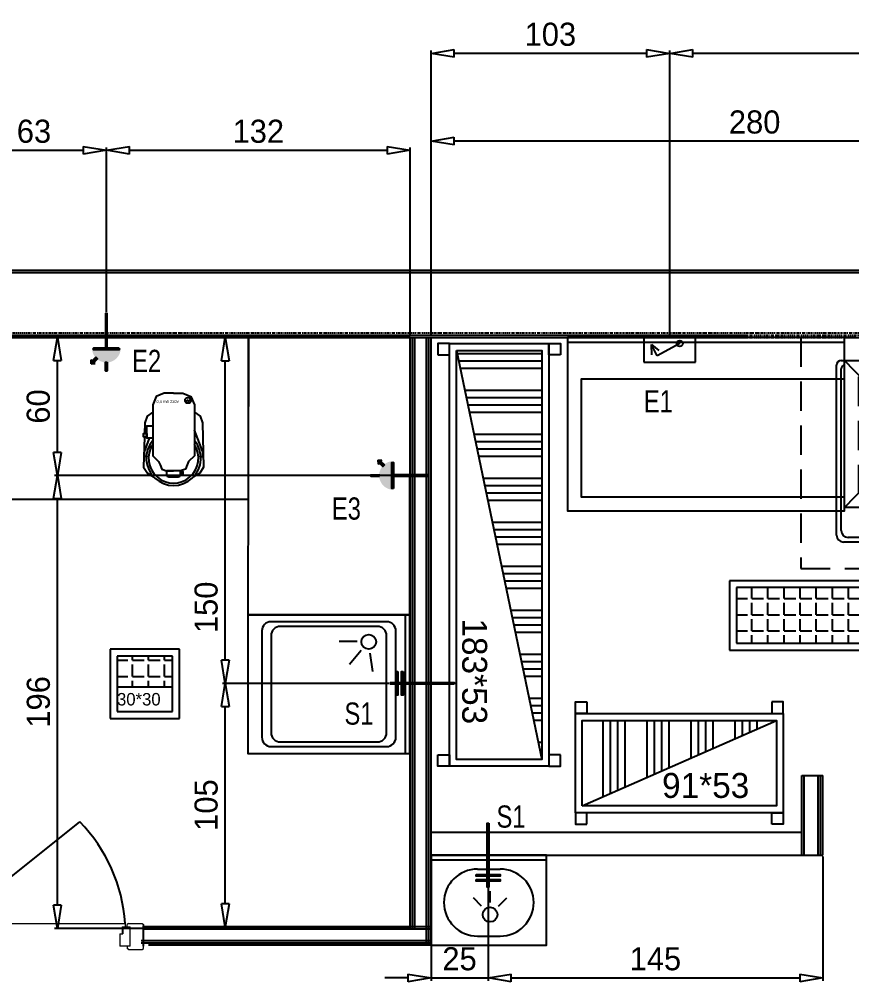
# Model space of a CAD drawing. Header units: millimetres. Extents: x 7703 to 16070, y -6855 to 95.
# Drawn here: x 13766.3 to 14126.7, y -6312.1 to -5895.6 of the extents above; entities that cross this region are included whole.
import ezdxf

# ---------------------------------------------------------------- set-up
doc = ezdxf.new("R2010")
doc.units = ezdxf.units.MM
for name, pattern in [('BORDER', [1.75, 0.5, -0.25, 0.5, -0.25, 0, -0.25]), ('CABLE CONTAIN', [0]), ('CABLE GROUND', [0]), ('DASHED', [19.05, 12.7, -6.35])]:
    doc.linetypes.add(name, pattern=pattern)
doc.layers.add('gmg-dograma', color=35, linetype='Continuous', lineweight=15)
doc.layers.add('TES_SU', color=150, linetype='Continuous', lineweight=25)
for name, color, linetype in [('iNCE', 8, 'Continuous'), ('Kıtc-002 Çizgi', 7, 'Continuous'), ('Kıtc-010 Elk Tes Yazı', 7, 'Continuous'), ('Kıtc-011 Elk Tes Yazı 001', 1, 'Continuous'), ('Kıtc-012 Elk Tes Ölçü', 1, 'Continuous'), ('Kıtc-014 Elk Tes İşaretler', 1, 'Continuous'), ('Kıtc-015 Su Tes Yazı', 7, 'Continuous'), ('Kıtc-016 Su Tes Yazı 001', 5, 'Continuous'), ('Kıtc-017 Su Tes Ölçü', 5, 'Continuous'), ('Kıtc-019 Su Tes İşaretler', 5, 'Continuous'), ('Kıtc-028 Yer Izgarası', 252, 'Continuous'), ('Kıtc-040 Davlumbaz', 4, 'Continuous'), ('Kıtc-041 İstif Rafı', 7, 'Continuous')]:
    doc.layers.add(name, color=color, linetype=linetype)
doc.styles.get("Standard").update_dxf_attribs({"font": 'stylu.ttf', "height": 10})
doc.dimstyles.new('ISO-25', dxfattribs={"dimtxt": 2.5, "dimasz": 5, "dimexe": 1.25, "dimexo": 0.625, "dimtad": 1, "dimdec": 0, "dimtxsty": 'Standard', "dimblk": 'ARCHTICK', "dimcen": 2.5, "dimclrd": 256, "dimclre": 256, "dimclrt": 256, "dimadec": 0, "dimazin": 0, "dimtfac": 1, "dimtdec": 0, "dimtmove": 0, "dimatfit": 3, "dimldrblk": 'ARCHTICK', "dimfxl": 1, "dimlwd": -1, "dimlwe": -1, "dimarcsym": 0})

# ---------------------------------------------------------------- blocks, each defined once
blk = doc.blocks.new('A$C7ED97EAE')
at = {"layer": 'Kıtc-002 Çizgi'}
for p, q in [((3.5, 88.5), (65.5, 88.5)), ((3.5, 15), (3.5, 88.5)), ((65.5, 88.5), (65.5, 15)), ((0, 3), (0, 76.5)), ((2, 78.5), (3.5, 78.5)), ((2, 5), (2, 75)), ((3.5, 78.5), (65.5, 78.5)), ((3.5, 76.5), (3.5, 76.5)), ((65.5, 78.5), (67, 78.5)), ((65.5, 76.5), (65.5, 76.5)), ((67, 75), (67, 5)), ((69, 76.5), (69, 3)), ((65.5, 15), (3.5, 15)), ((67, 15), (65.5, 15)), ((66, 0), (3, 0)), ((64, 2), (5, 2))]:
    blk.add_line(p, q, dxfattribs=at)
at = {"layer": 'Kıtc-002 Çizgi', "linetype": 'DASHED'}
for p, q in [((65.5, 78.5), (3.5, 15)), ((65.5, 15), (3.5, 78.5))]:
    blk.add_line(p, q, dxfattribs=at)
for points in [[(9.5, 21.5), (59.5, 21.5), (59.5, 71.5), (9.5, 71.5)], [(11.5, 23.5), (57.5, 23.5), (57.5, 69.5), (11.5, 69.5)]]:
    blk.add_lwpolyline(points, close=True, dxfattribs=at)
at = {"layer": 'Kıtc-002 Çizgi'}
for centre, radius, start, end in [((2, 76.5), 2, 90, 180), ((3.5, 75), 1.5, 90, 180), ((65.5, 75), 1.5, 0, 90), ((67, 76.5), 2, 0, 90), ((5, 5), 3, 180, 270), ((64, 5), 3, 270, 0), ((3, 3), 3, 180, 270), ((66, 3), 3, 270, 0)]:
    blk.add_arc(centre, radius, start, end, dxfattribs=at)
blk = doc.blocks.new('A$C4E3860C5')
at = {"layer": 'Kıtc-014 Elk Tes İşaretler', "linetype": 'Continuous', "lineweight": 0}
for p, q in [((2.9, 3.66), (0.96, 2.3)), ((0.96, 2.3), (1, 2.21)), ((1, 2.21), (2.81, 3.48)), ((2.81, 3.48), (2.9, 2.31)), ((3, 2.49), (2.9, 3.66)), ((2.9, 2.31), (5.24, 3.52)), ((5.18, 3.62), (3, 2.49)), ((5.66, 3.81), (5.09, 3.77)), ((5.09, 3.77), (5.17, 3.64)), ((5.17, 3.64), (5.34, 3.36)), ((5.24, 3.52), (5.19, 3.62)), ((5.34, 3.36), (5.66, 3.81))]:
    blk.add_line(p, q, dxfattribs=at)
blk.add_circle((3.16, 3.16), 3.16, dxfattribs=at)
blk = doc.blocks.new('v-sg')
at = {"layer": 'TES_SU', "linetype": 'Continuous', "const_width": 1.2}
blk.add_lwpolyline([(-5, 0, 1), (5, 0, 1)], format="xyb", close=True, dxfattribs=at)
blk = doc.blocks.new('A$C0D033E62')
at = {"layer": 'Kıtc-040 Davlumbaz', "linetype": 'DASHED'}
blk.add_lwpolyline([(0, 0), (100, 0), (100, 100), (0, 100)], close=True, dxfattribs=at)
at = {"layer": 'Kıtc-002 Çizgi'}
for name, p in [('A$C7ED97EAE', (15.5, 11.5)), ('A$C4E3860C5', (68.71, 93.15))]:
    blk.add_blockref(name, p, dxfattribs=at)
at = {"layer": 'Kıtc-019 Su Tes İşaretler', "linetype": 'Continuous', "xscale": 0.5098698804018752, "yscale": 0.5098698804018752, "zscale": 0.5098698804018752}
blk.add_blockref('v-sg', (78.89, 38.45), dxfattribs=at)
at = {"layer": 'Kıtc-011 Elk Tes Yazı 001', "lineweight": 15, "insert": (60.9, 92.04), "char_height": 2, "attachment_point": 1}
blk.add_mtext_dynamic_manual_height_columns('{\\f@Arial Unicode MS|b0|i0|c162|p34;10 KW 380V }', width=27.5245, gutter_width=50, heights=[0], dxfattribs=at)
at = {"layer": 'Kıtc-016 Su Tes Yazı 001', "lineweight": 5, "insert": (61.92, 31.81), "char_height": 2, "attachment_point": 1}
blk.add_mtext_dynamic_manual_height_columns('{\\L\\C5;SOĞUK SU}', width=14.9424, gutter_width=50, heights=[0], dxfattribs=at)
blk = doc.blocks.new('A$C648B1C88')
at = {"layer": 'Kıtc-002 Çizgi'}
for points in [[(0, 75), (120, 75), (120, 73), (0, 73)], [(0, 75), (120, 75), (120, 0), (0, 0)], [(0, 57), (114, 57), (114, 6), (0, 6)]]:
    blk.add_lwpolyline(points, close=True, dxfattribs=at)
blk = doc.blocks.new('A$C2BEB2EE3')
at = {"layer": 'Kıtc-041 İstif Rafı'}
h = blk.add_hatch(dxfattribs=at)
h.set_pattern_fill('ANSI34', color=254, angle=45)
h.set_pattern_definition([(90, (8380.205, 6035.05), (-19.05, 4e-15), []), (90, (8383.38, 6038.225), (-19.05, 4e-15), []), (90, (8386.555, 6041.4), (-19.05, 4e-15), []), (90, (8389.73, 6044.575), (-19.05, 4e-15), [])])
h.paths.add_polyline_path([(3, 45), (3, 8), (180, 45)])
blk.add_line((3, 8), (180, 45), dxfattribs=at)
for points in [[(5, 53), (5, 48), (0, 48), (0, 53)], [(178, 53), (178, 48), (183, 48), (183, 53)], [(0, 5), (0, 48), (183, 48), (183, 5)], [(3, 8), (3, 45), (180, 45), (180, 8)], [(5, 0), (5, 5), (0, 5), (0, 0)], [(178, 0), (178, 5), (183, 5), (183, 0)]]:
    blk.add_lwpolyline(points, close=True, dxfattribs=at)
blk.add_text('183*53', height=10.8, dxfattribs=at).set_placement((118.98, 10.52))
blk = doc.blocks.new('A$C09E06200')
at = {"layer": 'Kıtc-028 Yer Izgarası'}
for p, q in [((118.4, 30), (0, 30)), ((0, 30), (0, 0)), ((118.4, 0), (118.4, 30)), ((115.4, 27), (3, 27)), ((3, 27), (3, 3)), ((9.65, 22.26), (9.65, 27)), ((16.63, 22.26), (16.63, 27)), ((23.62, 22.26), (23.62, 27)), ((30.6, 22.26), (30.6, 27)), ((37.59, 22.26), (37.59, 27)), ((44.57, 22.26), (44.57, 27)), ((51.56, 22.26), (51.56, 27)), ((58.54, 22.26), (58.54, 27)), ((65.53, 22.26), (65.53, 27)), ((72.51, 22.26), (72.51, 27)), ((79.5, 22.26), (79.5, 27)), ((86.48, 22.26), (86.48, 27)), ((93.47, 22.26), (93.47, 27)), ((100.45, 22.26), (100.45, 27)), ((107.44, 22.26), (107.44, 27)), ((114.42, 22.26), (114.42, 27)), ((115.4, 3), (115.4, 27)), ((3, 22.26), (7.74, 22.26)), ((9.65, 22.26), (14.73, 22.26)), ((16.63, 22.26), (21.71, 22.26)), ((23.62, 22.26), (28.7, 22.26)), ((30.6, 22.26), (35.68, 22.26)), ((37.59, 22.26), (42.67, 22.26)), ((44.57, 22.26), (49.65, 22.26)), ((51.56, 22.26), (56.64, 22.26)), ((58.54, 22.26), (63.62, 22.26)), ((65.53, 22.26), (70.61, 22.26)), ((72.51, 22.26), (77.59, 22.26)), ((79.5, 22.26), (84.58, 22.26)), ((86.48, 22.26), (91.56, 22.26)), ((93.47, 22.26), (98.55, 22.26)), ((100.45, 22.26), (105.53, 22.26)), ((107.44, 22.26), (112.52, 22.26)), ((114.42, 22.26), (115.4, 22.26)), ((9.65, 15.27), (9.65, 20.35)), ((16.63, 15.27), (16.63, 20.35)), ((23.62, 15.27), (23.62, 20.35)), ((30.6, 15.27), (30.6, 20.35)), ((37.59, 15.27), (37.59, 20.35)), ((44.57, 15.27), (44.57, 20.35)), ((51.56, 15.27), (51.56, 20.35)), ((58.54, 15.27), (58.54, 20.35)), ((65.53, 15.27), (65.53, 20.35)), ((72.51, 15.27), (72.51, 20.35)), ((79.5, 15.27), (79.5, 20.35)), ((86.48, 15.27), (86.48, 20.35)), ((93.47, 15.27), (93.47, 20.35)), ((100.45, 15.27), (100.45, 20.35)), ((107.44, 15.27), (107.44, 20.35)), ((114.42, 15.27), (114.42, 20.35)), ((3, 15.27), (7.74, 15.27)), ((9.65, 15.27), (14.73, 15.27)), ((9.65, 8.29), (9.65, 13.37)), ((16.63, 15.27), (21.71, 15.27)), ((16.63, 8.29), (16.63, 13.37)), ((23.62, 15.27), (28.7, 15.27)), ((23.62, 8.29), (23.62, 13.37)), ((30.6, 15.27), (35.68, 15.27)), ((30.6, 8.29), (30.6, 13.37)), ((37.59, 15.27), (42.67, 15.27)), ((37.59, 8.29), (37.59, 13.37)), ((44.57, 15.27), (49.65, 15.27)), ((44.57, 8.29), (44.57, 13.37)), ((51.56, 15.27), (56.64, 15.27)), ((51.56, 8.29), (51.56, 13.37)), ((58.54, 15.27), (63.62, 15.27)), ((58.54, 8.29), (58.54, 13.37)), ((65.53, 15.27), (70.61, 15.27)), ((65.53, 8.29), (65.53, 13.37)), ((72.51, 15.27), (77.59, 15.27)), ((72.51, 8.29), (72.51, 13.37)), ((115.4, 13.5), (74.67, 13.5)), ((74.67, 13.5), (74.67, 3)), ((79.5, 15.27), (84.58, 15.27)), ((86.48, 15.27), (91.56, 15.27)), ((93.47, 15.27), (98.55, 15.27)), ((100.45, 15.27), (105.53, 15.27)), ((107.44, 15.27), (112.52, 15.27)), ((114.42, 15.27), (115.4, 15.27)), ((115.4, 3), (115.4, 13.5)), ((3, 8.29), (7.74, 8.29)), ((9.65, 8.29), (14.73, 8.29)), ((9.65, 3), (9.65, 6.38)), ((16.63, 8.29), (21.71, 8.29)), ((16.63, 3), (16.63, 6.38)), ((23.62, 8.29), (28.7, 8.29)), ((23.62, 3), (23.62, 6.38)), ((30.6, 8.29), (35.68, 8.29)), ((30.6, 3), (30.6, 6.38)), ((37.59, 8.29), (42.67, 8.29)), ((37.59, 3), (37.59, 6.38)), ((44.57, 8.29), (49.65, 8.29)), ((44.57, 3), (44.57, 6.38)), ((51.56, 8.29), (56.64, 8.29)), ((51.56, 3), (51.56, 6.38)), ((58.54, 8.29), (63.62, 8.29)), ((58.54, 3), (58.54, 6.38)), ((65.53, 8.29), (70.61, 8.29)), ((65.53, 3), (65.53, 6.38)), ((72.51, 3), (72.51, 6.38)), ((0, 0), (118.4, 0)), ((3, 3), (115.4, 3)), ((74.67, 3), (115.4, 3))]:
    blk.add_line(p, q, dxfattribs=at)
blk.add_text('118*30', height=7.2, dxfattribs=at).set_placement((74.5, 4.43))
blk = doc.blocks.new('A$C1BC263C1')
at = {"layer": 'Kıtc-002 Çizgi', "ltscale": 0.6}
for points in [[(13.02, 39.91), (9.02, 39.91), (5.48, 38.45), (4.02, 34.91), (4.02, 31.71), (1.56, 29.98), (0.53, 27.16), (0.42, 22.51)], [(13.02, 39.91), (17.02, 39.91), (20.55, 38.45), (22.02, 34.91), (22.02, 31.71), (24.47, 29.98), (25.5, 27.16), (25.96, 7.98), (24.36, 5.3), (21.7, 3.81)], [(4.02, 31.71), (4.02, 12.83), (6.52, 10.33), (7.17, 8.88), (7.9, 7.12), (10.02, 6.38), (13.02, 6.38)], [(22.02, 31.71), (22.02, 12.83), (19.52, 10.33), (18.86, 8.88), (18.13, 7.12), (16.01, 6.38), (13.02, 6.38)], [(0.38, 21), (0.07, 7.98), (1.68, 5.3), (4.33, 3.81)], [(24.79, 12.58), (25.64, 12.58), (25.64, 14.61), (22.02, 23.93)], [(1.24, 12.58), (0.39, 12.58), (0.39, 14.61), (2.66, 20.43)]]:
    blk.add_lwpolyline(points, dxfattribs=at)
for points in [[(4.02, 20.43), (1.42, 20.43), (1.42, 25.78), (4.02, 25.78)], [(1.42, 21), (0, 21), (0, 22.51), (1.42, 22.51)], [(16.82, 5.37), (16.01, 5.37), (16.01, 5.58), (16.82, 5.58)], [(17.04, 4.74), (16.82, 4.74), (16.82, 6), (17.04, 6)]]:
    blk.add_lwpolyline(points, close=True, dxfattribs=at)
blk.add_lwpolyline([(16.01, 6.38), (10.02, 6.38), (10.02, 4.78, 0.414214), (11.02, 3.78), (15.01, 3.78, 0.414214), (16.01, 4.78)], format="xyb", close=True, dxfattribs=at)
for radius, start, end in [(11.8, 139.7039, 40.2961), (10.8, 146.4427, 33.5573)]:
    blk.add_arc((13.02, 11.8), radius, start, end, dxfattribs=at)
blk = doc.blocks.new('A$C17ED13C4')
at = {"layer": 'Kıtc-002 Çizgi', "color": 1}
for p, q in [((19.17, 37.02, -2.06), (18.39, 36.47, -2.06)), ((18.41, 36.44, -2.06), (19.13, 36.94, -2.06)), ((19.13, 36.94, -2.06), (19.17, 36.48, -2.06)), ((19.21, 36.55, -2.06), (19.17, 37.02, -2.06)), ((19.17, 36.48, -2.06), (20.1, 36.96, -2.06)), ((20.08, 37, -2.06), (19.21, 36.55, -2.06)), ((20.27, 37.08, -2.06), (20.04, 37.06, -2.06)), ((20.04, 37.06, -2.06), (20.07, 37.01, -2.06)), ((20.07, 37.01, -2.06), (20.14, 36.9, -2.06)), ((20.1, 36.96, -2.06), (20.08, 37, -2.06))]:
    blk.add_line(p, q, dxfattribs=at)
blk.add_circle((19.27, 36.82, -2.06), 1.26, dxfattribs=at)
at = {"layer": 'Kıtc-002 Çizgi'}
blk.add_blockref('A$C1BC263C1', (0, 0), dxfattribs=at)
at = {"layer": 'Kıtc-002 Çizgi', "color": 1}
blk.add_text('0,4 KW 230V', height=1.2, dxfattribs=at).set_placement((5.64, 35.71, -10.3))
blk = doc.blocks.new('A$C7E877AE3')
at = {"layer": 'Kıtc-002 Çizgi'}
for p, q in [((16.66, 52.76), (24.47, 53.87)), ((11.52, 47.29), (11.52, 39.4)), ((15.43, 48.95), (21.53, 43.94))]:
    blk.add_line(p, q, dxfattribs=at)
for points in [[(0, 68), (60, 68), (60, 70), (0, 70)], [(0, 0), (60, 0), (60, 70), (0, 70)]]:
    blk.add_lwpolyline(points, close=True, dxfattribs=at)
for points in [[(7, 6), (53, 6, 0.414214), (57, 10), (57, 60, 0.414214), (53, 64), (7, 64, 0.414214), (3, 60), (3, 10, 0.414214)], [(9, 10), (51, 10, 0.414214), (55, 14), (55, 56, 0.414214), (51, 60), (9, 60, 0.414214), (5, 56), (5, 14, 0.414214)]]:
    blk.add_lwpolyline(points, format="xyb", close=True, dxfattribs=at)
blk.add_circle((11.71, 52.26), 3.19, dxfattribs=at)
blk = doc.blocks.new('A$C1AAB3821')
at = {"layer": 'Kıtc-028 Yer Izgarası'}
for p, q in [((30, 30), (0, 30)), ((0, 30), (0, 0)), ((30, 0), (30, 30)), ((27, 27), (3, 27)), ((3, 27), (3, 3)), ((3, 25.24), (7.74, 25.24)), ((9.65, 25.24), (9.65, 27)), ((9.65, 25.24), (14.73, 25.24)), ((16.63, 25.24), (16.63, 27)), ((16.63, 25.24), (21.71, 25.24)), ((23.62, 25.24), (23.62, 27)), ((23.62, 25.24), (27, 25.24)), ((27, 3), (27, 27)), ((9.65, 18.25), (9.65, 23.33)), ((16.63, 18.25), (16.63, 23.33)), ((23.62, 18.25), (23.62, 23.33)), ((3, 18.25), (7.74, 18.25)), ((9.65, 18.25), (14.73, 18.25)), ((16.63, 18.25), (21.71, 18.25)), ((23.62, 18.25), (27, 18.25)), ((27, 13.5), (3, 13.5)), ((3, 13.5), (3, 3)), ((9.65, 13.5), (9.65, 16.35)), ((16.63, 13.5), (16.63, 16.35)), ((23.62, 13.5), (23.62, 16.35)), ((27, 3), (27, 13.5)), ((0, 0), (30, 0)), ((3, 3), (27, 3)), ((3, 3), (27, 3))]:
    blk.add_line(p, q, dxfattribs=at)
blk.add_text('30*30', height=5.4, dxfattribs=at).set_placement((3, 5.64))
blk = doc.blocks.new('A$C3FA31110')
at = {"layer": 'Kıtc-041 İstif Rafı'}
h = blk.add_hatch(dxfattribs=at)
h.set_pattern_fill('ANSI34', color=254, angle=45)
h.set_pattern_definition([(90, (8380.205, 5448.05), (-19.05, 4e-15), []), (90, (8383.38, 5451.225), (-19.05, 4e-15), []), (90, (8386.555, 5454.4), (-19.05, 4e-15), []), (90, (8389.73, 5457.575), (-19.05, 4e-15), [])])
h.paths.add_polyline_path([(3, 45), (3, 8), (87, 45)])
blk.add_line((3, 8), (87, 45), dxfattribs=at)
for points in [[(5, 53), (5, 48), (0, 48), (0, 53)], [(85, 53), (85, 48), (90, 48), (90, 53)], [(0, 5), (0, 48), (90, 48), (90, 5)], [(3, 8), (3, 45), (87, 45), (87, 8)], [(5, 0), (5, 5), (0, 5), (0, 0)], [(85, 0), (85, 5), (90, 5), (90, 0)]]:
    blk.add_lwpolyline(points, close=True, dxfattribs=at)
blk.add_text('91*53', height=10.8, dxfattribs=at).set_placement((37.52, 11.43))
blk = doc.blocks.new('A$C23AD12AD')
at = {"layer": 'Kıtc-002 Çizgi'}
for p, q in [((0, 39), (50, 39)), ((0, 37), (50, 37)), ((20.08, 33), (29.92, 33)), ((25.53, 18.48), (25.53, 23.48)), ((21.86, 16.96), (18.33, 20.5)), ((29.2, 16.96), (32.74, 20.5)), ((0, 0), (50, 0)), ((20.08, 4), (29.92, 4))]:
    blk.add_line(p, q, dxfattribs=at)
blk.add_lwpolyline([(0, 0), (50, 0), (50, 39), (0, 39)], close=True, dxfattribs=at)
blk.add_circle((25.53, 13.29), 3.19, dxfattribs=at)
for centre, start, end in [((20.08, 18.5), 90, 270), ((29.92, 18.5), 270, 90)]:
    blk.add_arc(centre, 14.5, start, end, dxfattribs=at)
blk = doc.blocks.new('A$C284D0239')
at = {"layer": 'Kıtc-014 Elk Tes İşaretler'}
for p, q in [((13.95, 29.14), (0, 29.14)), ((0, 29.14), (0, 0)), ((13.95, 0), (13.95, 29.14)), ((3.37, 20.25), (10.35, 7.54)), ((3.94, 4.28), (7.31, 8.55)), ((10.35, 7.54), (3.94, 4.28)), ((0, 0), (13.95, 0)), ((9.67, 4.61), (3.94, 4.28))]:
    blk.add_line(p, q, dxfattribs=at)
blk.add_circle((3.37, 20.25), 1.69, dxfattribs=at)
blk = doc.blocks.new('_ClosedBlank')
at = {"color": 0, "linetype": 'ByBlock', "lineweight": -2}
for p, q in [((-1, 0.167), (0, 0)), ((-1, 0.167), (-1, -0.167)), ((0, 0), (-1, -0.167))]:
    blk.add_line(p, q, dxfattribs=at)
blk = doc.blocks.new('*D121')
at = {"layer": 'Defpoints', "color": 0, "transparency": 16777216}
for p in [(13944.57, -5948.34), (14224.69, -6020.71), (13944.57, -6033.33)]:
    blk.add_point(p, dxfattribs=at)
at = {"layer": 'Kıtc-017 Su Tes Ölçü', "transparency": 16777216}
for p, q in [((13944.57, -6032.7), (13944.57, -5947.09)), ((14224.69, -6020.08), (14224.69, -5947.09)), ((14214.69, -5948.34), (13954.57, -5948.34))]:
    blk.add_line(p, q, dxfattribs=at)
at = {"layer": 'Kıtc-017 Su Tes Ölçü', "transparency": 16777216, "xscale": 10, "yscale": 10, "zscale": 10, "rotation": 180}
blk.add_blockref('_ClosedBlank', (13944.57, -5948.34), dxfattribs=at)
at = {"layer": 'Kıtc-017 Su Tes Ölçü', "transparency": 16777216, "xscale": 10, "yscale": 10, "zscale": 10}
blk.add_blockref('_ClosedBlank', (14224.69, -5948.34), dxfattribs=at)
at = {"layer": 'Kıtc-017 Su Tes Ölçü', "transparency": 16777216, "insert": (14084.63, -5940.13), "char_height": 10, "attachment_point": 5}
blk.add_mtext('280', dxfattribs=at)
blk = doc.blocks.new('*D122')
at = {"layer": 'Defpoints', "color": 0, "transparency": 16777216}
for p in [(14047.85, -5910.38), (14047.85, -6033.33), (14306.57, -6032.33)]:
    blk.add_point(p, dxfattribs=at)
at = {"layer": 'Kıtc-012 Elk Tes Ölçü', "transparency": 16777216}
for p, q in [((14047.85, -6032.71), (14047.85, -5909.13)), ((14306.57, -6031.7), (14306.57, -5909.13)), ((14296.57, -5910.38), (14057.85, -5910.38))]:
    blk.add_line(p, q, dxfattribs=at)
at = {"layer": 'Kıtc-012 Elk Tes Ölçü', "transparency": 16777216, "xscale": 10, "yscale": 10, "zscale": 10, "rotation": 180}
blk.add_blockref('_ClosedBlank', (14047.85, -5910.38), dxfattribs=at)
at = {"layer": 'Kıtc-012 Elk Tes Ölçü', "transparency": 16777216, "xscale": 10, "yscale": 10, "zscale": 10}
blk.add_blockref('_ClosedBlank', (14306.57, -5910.38), dxfattribs=at)
at = {"layer": 'Kıtc-012 Elk Tes Ölçü', "transparency": 16777216, "insert": (14177.21, -5902.16), "char_height": 10, "attachment_point": 5}
blk.add_mtext('259', dxfattribs=at)
blk = doc.blocks.new('*D123')
at = {"layer": 'Defpoints', "color": 0, "transparency": 16777216}
for p in [(13944.57, -5910.38), (13944.57, -6032.33), (14047.85, -6033.33)]:
    blk.add_point(p, dxfattribs=at)
at = {"layer": 'Kıtc-012 Elk Tes Ölçü', "transparency": 16777216}
for p, q in [((13944.57, -6031.7), (13944.57, -5909.13)), ((14047.85, -6032.71), (14047.85, -5909.13)), ((14037.85, -5910.38), (13954.57, -5910.38))]:
    blk.add_line(p, q, dxfattribs=at)
at = {"layer": 'Kıtc-012 Elk Tes Ölçü', "transparency": 16777216, "xscale": 10, "yscale": 10, "zscale": 10, "rotation": 180}
blk.add_blockref('_ClosedBlank', (13944.57, -5910.38), dxfattribs=at)
at = {"layer": 'Kıtc-012 Elk Tes Ölçü', "transparency": 16777216, "xscale": 10, "yscale": 10, "zscale": 10}
blk.add_blockref('_ClosedBlank', (14047.85, -5910.38), dxfattribs=at)
at = {"layer": 'Kıtc-012 Elk Tes Ölçü', "transparency": 16777216, "insert": (13996.21, -5902.16), "char_height": 10, "attachment_point": 5}
blk.add_mtext('103', dxfattribs=at)
blk = doc.blocks.new('A$C35C71BB5')
at = {"layer": 'Kıtc-019 Su Tes İşaretler'}
for points in [[(0, 25.42), (0, 26.14), (10.8, 26.14), (10.8, 25.42)], [(5.76, 0), (5.04, 0), (5.04, 28.8), (5.76, 28.8)], [(0, 23.07), (0, 23.79), (10.8, 23.79), (10.8, 23.07)]]:
    blk.add_hatch(color=256, dxfattribs=at).paths.add_polyline_path(points)
for points in [[(10.8, 25.42), (0, 25.42), (0, 26.14), (10.8, 26.14)], [(5.04, 0), (5.04, 28.8), (5.76, 28.8), (5.76, 0)], [(10.8, 23.07), (0, 23.07), (0, 23.79), (10.8, 23.79)]]:
    blk.add_lwpolyline(points, close=True, dxfattribs=at)
blk = doc.blocks.new('*D124')
at = {"layer": 'Defpoints', "color": 0, "transparency": 16777216}
for p in [(13855.5, -6182.98), (13926.95, -6182.98), (13935.57, -6288.35)]:
    blk.add_point(p, dxfattribs=at)
at = {"layer": 'Kıtc-017 Su Tes Ölçü', "transparency": 16777216}
for p, q in [((13926.33, -6182.98), (13854.25, -6182.98)), ((13855.5, -6278.35), (13855.5, -6192.98)), ((13934.94, -6288.35), (13854.25, -6288.35))]:
    blk.add_line(p, q, dxfattribs=at)
at = {"layer": 'Kıtc-017 Su Tes Ölçü', "transparency": 16777216, "xscale": 10, "yscale": 10, "zscale": 10}
for p, rotation in [((13855.5, -6182.98), 90), ((13855.5, -6288.35), 270)]:
    blk.add_blockref('_ClosedBlank', p, dxfattribs=dict(at, rotation=rotation))
at = {"layer": 'Kıtc-017 Su Tes Ölçü', "transparency": 16777216, "insert": (13847.25, -6235.66), "char_height": 10, "attachment_point": 5, "rotation": 90}
blk.add_mtext('105', dxfattribs=at)
blk = doc.blocks.new('*D125')
at = {"layer": 'Defpoints', "color": 0, "transparency": 16777216}
for p in [(13851.2, -6033.35), (13855.5, -6033.35), (13926.95, -6182.98)]:
    blk.add_point(p, dxfattribs=at)
at = {"layer": 'Kıtc-017 Su Tes Ölçü', "transparency": 16777216}
for p, q in [((13851.82, -6033.35), (13856.75, -6033.35)), ((13855.5, -6172.98), (13855.5, -6043.35)), ((13926.33, -6182.98), (13854.25, -6182.98))]:
    blk.add_line(p, q, dxfattribs=at)
at = {"layer": 'Kıtc-017 Su Tes Ölçü', "transparency": 16777216, "xscale": 10, "yscale": 10, "zscale": 10}
for p, rotation in [((13855.5, -6033.35), 90), ((13855.5, -6182.98), 270)]:
    blk.add_blockref('_ClosedBlank', p, dxfattribs=dict(at, rotation=rotation))
at = {"layer": 'Kıtc-017 Su Tes Ölçü', "transparency": 16777216, "insert": (13847.25, -6150.1), "char_height": 10, "attachment_point": 5, "rotation": 90}
blk.add_mtext('150', dxfattribs=at)
blk = doc.blocks.new('*D126')
at = {"layer": 'Defpoints', "color": 0, "transparency": 16777216}
for p in [(13969.22, -6243.53), (13944.57, -6257.35), (13969.22, -6310.45)]:
    blk.add_point(p, dxfattribs=at)
at = {"layer": 'Kıtc-017 Su Tes Ölçü', "transparency": 16777216}
for p, q in [((13969.22, -6244.15), (13969.22, -6311.7)), ((13944.57, -6257.98), (13944.57, -6311.7)), ((13934.57, -6310.45), (13924.57, -6310.45)), ((13944.57, -6310.45), (13969.22, -6310.45)), ((13979.22, -6310.45), (13989.22, -6310.45))]:
    blk.add_line(p, q, dxfattribs=at)
at = {"layer": 'Kıtc-017 Su Tes Ölçü', "transparency": 16777216, "xscale": 10, "yscale": 10, "zscale": 10}
blk.add_blockref('_ClosedBlank', (13944.57, -6310.45), dxfattribs=at)
at = {"layer": 'Kıtc-017 Su Tes Ölçü', "transparency": 16777216, "xscale": 10, "yscale": 10, "zscale": 10, "rotation": 180}
blk.add_blockref('_ClosedBlank', (13969.22, -6310.45), dxfattribs=at)
at = {"layer": 'Kıtc-017 Su Tes Ölçü', "transparency": 16777216, "insert": (13956.89, -6302.23), "char_height": 10, "attachment_point": 5}
blk.add_mtext('25', dxfattribs=at)
blk = doc.blocks.new('*D127')
at = {"layer": 'Defpoints', "color": 0, "transparency": 16777216}
for p in [(13969.22, -6243.53), (14114.12, -6257.35), (14114.12, -6310.45)]:
    blk.add_point(p, dxfattribs=at)
at = {"layer": 'Kıtc-017 Su Tes Ölçü', "transparency": 16777216}
for p, q in [((13969.22, -6244.15), (13969.22, -6311.7)), ((14114.12, -6257.98), (14114.12, -6311.7)), ((13979.22, -6310.45), (14104.12, -6310.45))]:
    blk.add_line(p, q, dxfattribs=at)
at = {"layer": 'Kıtc-017 Su Tes Ölçü', "transparency": 16777216, "xscale": 10, "yscale": 10, "zscale": 10, "rotation": 180}
blk.add_blockref('_ClosedBlank', (13969.22, -6310.45), dxfattribs=at)
at = {"layer": 'Kıtc-017 Su Tes Ölçü', "transparency": 16777216, "xscale": 10, "yscale": 10, "zscale": 10}
blk.add_blockref('_ClosedBlank', (14114.12, -6310.45), dxfattribs=at)
at = {"layer": 'Kıtc-017 Su Tes Ölçü', "transparency": 16777216, "insert": (14041.67, -6302.22), "char_height": 10, "attachment_point": 5}
blk.add_mtext('145', dxfattribs=at)
blk = doc.blocks.new('A$C78E614D5')
at = {"layer": 'Kıtc-014 Elk Tes İşaretler'}
h = blk.add_hatch(color=256, dxfattribs=at)
edge = h.paths.add_edge_path()
edge.add_line((15.01, 0.43), (15.01, 1.06))
edge.add_ellipse((15.01, 6.66), major_axis=(-3.96, 3.96), ratio=1, start_angle=135, end_angle=315)
edge.add_line((15.01, 12.25), (15.01, 12.88))
edge.add_ellipse((15.01, 6.66), major_axis=(-4.4, -4.4), ratio=1, start_angle=45, end_angle=225, ccw=False)
h = blk.add_hatch(color=256, dxfattribs=at)
h.paths.add_polyline_path([(15.02, 12.24), (15.76, 12.24), (15.76, 1.05), (15.02, 1.05)])
edge = h.paths.add_edge_path(flags=17)
edge.add_line((15.76, 12.24), (15.76, 1.05))
edge.add_line((15.02, 12.24), (15.02, 1.05))
for points in [[(15.02, 6.34), (15.76, 6.34), (15.76, 6.97), (15.02, 6.97)], [(21.69, 1.74), (21.26, 1.28), (20.57, 0.55), (20.13, 0.09), (21.87, 0)]]:
    blk.add_hatch(color=256, dxfattribs=at).paths.add_polyline_path(points)
h = blk.add_hatch(color=256, dxfattribs=at)
h.paths.add_polyline_path([(21.04, 6.97), (24.88, 6.97), (24.88, 6.34), (21.04, 6.34)], flags=16)
edge = h.paths.add_edge_path(flags=17)
edge.add_line((24.88, 6.34), (21.07, 6.34))
edge.add_line((24.88, 6.97), (21.04, 6.97))
edge.add_line((24.88, 6.34), (24.88, 6.97))
at = {"layer": 'Kıtc-014 Elk Tes İşaretler', "extrusion": (0, 0, -1)}
blk.add_hatch(color=256, dxfattribs=at).paths.add_polyline_path([(-18.91, 2.13), (-19.6, 2.85), (-21.26, 1.28), (-20.57, 0.55)])
at = {"layer": 'Kıtc-014 Elk Tes İşaretler'}
for p, q in [((15.02, 12.24), (15.02, 1.05)), ((15.76, 12.24), (15.76, 1.05)), ((24.88, 6.97), (21.04, 6.97)), ((24.88, 6.34), (21.07, 6.34)), ((18.91, 2.13), (20.57, 0.55)), ((19.6, 2.85), (21.26, 1.28)), ((20.57, 0.55), (21.26, 1.28))]:
    blk.add_line(p, q, dxfattribs=at)
at = {"layer": 'Kıtc-014 Elk Tes İşaretler', "extrusion": (0, 0, -1)}
for p, q in [((20.57, 0.55), (20.13, 0.09)), ((21.87, 0), (20.13, 0.09)), ((21.69, 1.74), (21.26, 1.28)), ((21.87, 0), (21.69, 1.74))]:
    blk.add_line(p, q, dxfattribs=at)
at = {"layer": 'Kıtc-014 Elk Tes İşaretler'}
for points in [[(15.02, 12.24), (15.76, 12.24), (15.76, 1.05), (15.02, 1.05)], [(21.04, 6.97), (24.88, 6.97), (24.88, 6.34), (21.04, 6.34)]]:
    blk.add_lwpolyline(points, close=True, dxfattribs=at)
for points in [[(15.76, 6.97), (0, 6.97), (0, 6.34), (15.76, 6.34)], [(24.88, 6.34), (24.88, 6.97)]]:
    blk.add_lwpolyline(points, dxfattribs=at)
at = {"layer": 'Kıtc-014 Elk Tes İşaretler', "extrusion": (0, 0, -1)}
for points in [[(-18.91, 2.13), (-19.6, 2.85), (-19.6, 2.85), (-18.91, 2.13)], [(-18.91, 2.13), (-19.6, 2.85), (-21.26, 1.28), (-20.57, 0.55)]]:
    blk.add_lwpolyline(points, close=True, dxfattribs=at)
blk = doc.blocks.new('A$C613035E7')
at = {"layer": 'Kıtc-002 Çizgi'}
blk.add_blockref('A$C78E614D5', (0, 0), dxfattribs=at)
blk = doc.blocks.new('A$C0CEA1DDE')
at = {"layer": 'Kıtc-014 Elk Tes İşaretler'}
blk.add_hatch(color=256, dxfattribs=at).paths.add_polyline_path([(15.02, 6.34), (15.02, 6.97), (0, 6.97), (0, 6.34)])
blk.add_blockref('A$C613035E7', (0, 0), dxfattribs=at)
blk = doc.blocks.new('A$C2D20552D')
at = {"layer": 'Kıtc-002 Çizgi'}
blk.add_blockref('A$C0CEA1DDE', (0, 0), dxfattribs=at)
blk = doc.blocks.new('*D129')
at = {"layer": 'Defpoints', "color": 0, "transparency": 16777216}
for p in [(13804.04, -5952.32), (13741.35, -6023.35), (13804.04, -6022.91)]:
    blk.add_point(p, dxfattribs=at)
at = {"layer": 'Kıtc-012 Elk Tes Ölçü', "transparency": 16777216}
for p, q in [((13741.35, -6022.72), (13741.35, -5951.07)), ((13804.04, -6022.28), (13804.04, -5951.07)), ((13751.35, -5952.32), (13794.04, -5952.32))]:
    blk.add_line(p, q, dxfattribs=at)
at = {"layer": 'Kıtc-012 Elk Tes Ölçü', "transparency": 16777216, "xscale": 10, "yscale": 10, "zscale": 10, "rotation": 180}
blk.add_blockref('_ClosedBlank', (13741.35, -5952.32), dxfattribs=at)
at = {"layer": 'Kıtc-012 Elk Tes Ölçü', "transparency": 16777216, "xscale": 10, "yscale": 10, "zscale": 10}
blk.add_blockref('_ClosedBlank', (13804.04, -5952.32), dxfattribs=at)
at = {"layer": 'Kıtc-012 Elk Tes Ölçü', "transparency": 16777216, "insert": (13772.69, -5944.13), "char_height": 10, "attachment_point": 5}
blk.add_mtext('63', dxfattribs=at)
blk = doc.blocks.new('*D130')
at = {"layer": 'Defpoints', "color": 0, "transparency": 16777216}
for p in [(13935.57, -5952.32), (13804.04, -6022.91), (13935.57, -6033.33)]:
    blk.add_point(p, dxfattribs=at)
at = {"layer": 'Kıtc-012 Elk Tes Ölçü', "transparency": 16777216}
for p, q in [((13804.04, -6022.28), (13804.04, -5951.07)), ((13935.57, -6032.7), (13935.57, -5951.07)), ((13814.04, -5952.32), (13925.57, -5952.32))]:
    blk.add_line(p, q, dxfattribs=at)
at = {"layer": 'Kıtc-012 Elk Tes Ölçü', "transparency": 16777216, "xscale": 10, "yscale": 10, "zscale": 10, "rotation": 180}
blk.add_blockref('_ClosedBlank', (13804.04, -5952.32), dxfattribs=at)
at = {"layer": 'Kıtc-012 Elk Tes Ölçü', "transparency": 16777216, "xscale": 10, "yscale": 10, "zscale": 10}
blk.add_blockref('_ClosedBlank', (13935.57, -5952.32), dxfattribs=at)
at = {"layer": 'Kıtc-012 Elk Tes Ölçü', "transparency": 16777216, "insert": (13869.8, -5944.14), "char_height": 10, "attachment_point": 5}
blk.add_mtext('132', dxfattribs=at)
blk = doc.blocks.new('*D131')
at = {"layer": 'Defpoints', "color": 0, "transparency": 16777216}
for p in [(13782.82, -6093.02), (13935.57, -6093.02), (13935.57, -6289.01)]:
    blk.add_point(p, dxfattribs=at)
at = {"layer": 'Kıtc-012 Elk Tes Ölçü', "transparency": 16777216}
for p, q in [((13934.94, -6093.02), (13781.57, -6093.02)), ((13782.82, -6279.01), (13782.82, -6103.02)), ((13934.94, -6289.01), (13781.57, -6289.01))]:
    blk.add_line(p, q, dxfattribs=at)
at = {"layer": 'Kıtc-012 Elk Tes Ölçü', "transparency": 16777216, "xscale": 10, "yscale": 10, "zscale": 10}
for p, rotation in [((13782.82, -6093.02), 90), ((13782.82, -6289.01), 270)]:
    blk.add_blockref('_ClosedBlank', p, dxfattribs=dict(at, rotation=rotation))
at = {"layer": 'Kıtc-012 Elk Tes Ölçü', "transparency": 16777216, "insert": (13774.64, -6191.01), "char_height": 10, "attachment_point": 5, "rotation": 90}
blk.add_mtext('196', dxfattribs=at)
blk = doc.blocks.new('*D132')
at = {"layer": 'Defpoints', "color": 0, "transparency": 16777216}
for p in [(13782.82, -6033.34), (13782.85, -6033.34), (13935.57, -6093.02)]:
    blk.add_point(p, dxfattribs=at)
at = {"layer": 'Kıtc-012 Elk Tes Ölçü', "transparency": 16777216}
for p, q in [((13782.22, -6033.34), (13781.57, -6033.34)), ((13782.82, -6083.02), (13782.82, -6043.34)), ((13934.94, -6093.02), (13781.57, -6093.02))]:
    blk.add_line(p, q, dxfattribs=at)
at = {"layer": 'Kıtc-012 Elk Tes Ölçü', "transparency": 16777216, "xscale": 10, "yscale": 10, "zscale": 10}
for p, rotation in [((13782.82, -6033.34), 90), ((13782.82, -6093.02), 270)]:
    blk.add_blockref('_ClosedBlank', p, dxfattribs=dict(at, rotation=rotation))
at = {"layer": 'Kıtc-012 Elk Tes Ölçü', "transparency": 16777216, "insert": (13774.6, -6063.18), "char_height": 10, "attachment_point": 5, "rotation": 90}
blk.add_mtext('60', dxfattribs=at)

msp = doc.modelspace()

# ---------------------------------------------------------------- linework, layer by layer
at = {"color": 251, "linetype": 'CABLE CONTAIN'}
for p, q in [((13935.57, -6289.01), (13935.57, -6033.33)), ((13936.57, -6289.01), (13936.57, -6033.33)), ((13937.57, -6289.01), (13937.57, -6033.33)), ((13942.57, -6296.35), (13942.57, -6033.33)), ((13943.57, -6296.35), (13943.57, -6033.33)), ((13944.57, -6296.35), (13944.57, -6033.33)), ((14105.12, -6257.35), (14105.12, -6222.81)), ((14105.12, -6222.81), (14114.12, -6222.81)), ((14106.12, -6257.35), (14106.12, -6222.81)), ((14112.12, -6257.35), (14112.12, -6222.81)), ((14113.12, -6257.35), (14113.12, -6222.81)), ((14114.12, -6257.35), (14114.12, -6222.81)), ((13944.57, -6247.35), (14105.12, -6247.35)), ((13944.57, -6257.35), (14114.12, -6257.35)), ((13820.04, -6296.75), (13820.04, -6287.75)), ((13944.57, -6288.35), (13820.04, -6288.35)), ((13944.57, -6289.35), (13820.04, -6289.35)), ((13944.57, -6294.35), (13819.04, -6294.35)), ((13944.57, -6295.35), (13819.04, -6295.35)), ((13944.57, -6296.35), (13822.28, -6296.35))]:
    msp.add_line(p, q, dxfattribs=at)
for points in [[(14312.57, -6084.33), (14312.57, -6026.33), (14269.57, -6026.33), (14269.57, -6004.33), (13713.57, -6004.33), (13713.57, -6026.33), (13648.57, -6026.33), (13648.57, -6004.33), (13159.57, -6004.33), (13159.57, -6083.33), (13044.57, -6083.33), (13044.57, -6140.33), (13037.57, -6140.33)], [(14311.57, -6084.33), (14311.57, -6027.33), (14268.57, -6027.33), (14268.57, -6005.33), (13714.57, -6005.33), (13714.57, -6027.33), (13647.57, -6027.33), (13647.57, -6005.33), (13160.57, -6005.33), (13160.57, -6084.33), (13045.57, -6084.33), (13045.57, -6141.33), (13037.57, -6141.33)]]:
    msp.add_lwpolyline(points)
at = {"color": 144, "linetype": 'BORDER'}
msp.add_lwpolyline([(13049.57, -6141.33), (13049.57, -6088.33), (13164.57, -6088.33), (13164.57, -6009.33), (13643.57, -6009.33), (13643.57, -6031.33), (13718.57, -6031.33), (13718.57, -6031.33), (14264.57, -6031.33), (14264.57, -6031.33), (14307.57, -6031.33), (14307.57, -6084.33)], dxfattribs=at)
at = {"color": 53, "linetype": 'CABLE GROUND'}
for points in [[(13165.57, -6010.33), (13642.57, -6010.33), (13642.57, -6032.33), (13719.57, -6032.33), (13719.57, -6032.33), (14080.57, -6032.33)], [(13348.21, -6011.33), (13641.57, -6011.33), (13641.57, -6033.33), (13720.57, -6033.33), (13720.57, -6033.33), (14080.57, -6033.33)]]:
    msp.add_lwpolyline(points, dxfattribs=at)
at = {"color": 53, "linetype": 'BORDER'}
for points in [[(14080.57, -6032.33), (14263.57, -6032.33), (14263.57, -6032.33), (14306.57, -6032.33), (14306.57, -6084.33)], [(14080.57, -6033.33), (14262.57, -6033.33), (14262.57, -6033.33), (14305.57, -6033.33), (14305.57, -6084.33)]]:
    msp.add_lwpolyline(points, dxfattribs=at)
at = {"layer": 'gmg-dograma'}
for p, q in [((13737.45, -6286.85), (13812.15, -6286.85)), ((13810.8, -6288.35), (13814.3, -6288.35)), ((13810.8, -6288.35), (13810.8, -6291.35)), ((13811.2, -6288.35), (13811.2, -6291.35)), ((13812.15, -6286.85), (13812.15, -6288.35)), ((13813.54, -6286.85), (13813.04, -6287.35)), ((13813.04, -6288.35), (13813.04, -6287.35)), ((13813.54, -6286.85), (13819.54, -6286.85)), ((13814.3, -6296.66), (13814.3, -6288.35)), ((13819.54, -6286.85), (13820.04, -6287.35)), ((13820.04, -6287.35), (13820.04, -6288.35)), ((13809.8, -6291.35), (13811.2, -6291.35)), ((13809.8, -6291.35), (13809.8, -6296.66)), ((13814.3, -6296.66), (13809.8, -6296.66)), ((13813.04, -6296.66), (13813.04, -6297.66)), ((13820.04, -6297.66), (13820.04, -6296.75)), ((13813.54, -6298.16), (13813.04, -6297.66)), ((13813.54, -6298.16), (13819.54, -6298.16)), ((13819.54, -6298.16), (13820.04, -6297.66))]:
    msp.add_line(p, q, dxfattribs=at)
at = {"layer": 'iNCE'}
msp.add_line((13737.45, -6286.85), (13792.52, -6242.96), dxfattribs=at)
msp.add_arc((13743.05, -6291.43), 69.26, 3.7899, 44.4117, dxfattribs=at)
at = {"layer": 'Kıtc-002 Çizgi'}
for points in [[(13714.57, -6103.33), (13865.5, -6103.35), (13865.5, -6033.35), (13714.57, -6033.33)], [(13935.57, -6033.33), (13865.57, -6033.33), (13865.33, -6153.32), (13935.33, -6153.32)]]:
    msp.add_lwpolyline(points, close=True, dxfattribs=at)

# ---------------------------------------------------------------- block references
for name, p, rotation in [('A$C2D20552D', (13797.38, -6022.91), 270), ('A$C2D20552D', (13943.33, -6086.36), 180), ('A$C7E877AE3', (13865.33, -6153.32), 270)]:
    msp.add_blockref(name, p, dxfattribs=dict(at, rotation=rotation))
at = {"layer": 'Kıtc-002 Çizgi', "xscale": -1}
msp.add_blockref('A$C648B1C88', (14123.57, -6108.33), dxfattribs=at)
at = {"layer": 'Kıtc-002 Çizgi', "lineweight": -2}
for name, p in [('A$C0D033E62', (14104.57, -6133.33)), ('A$C17ED13C4', (13820.09, -6097.36))]:
    msp.add_blockref(name, p, dxfattribs=at)
at = {"layer": 'Kıtc-002 Çizgi'}
msp.add_blockref('A$C23AD12AD', (13944.57, -6296.35), dxfattribs=at)
at = {"layer": 'Kıtc-014 Elk Tes İşaretler', "xscale": 0.767999999999347, "yscale": 0.767999999999347, "zscale": 0.767999999999347, "rotation": 270}
msp.add_blockref('A$C284D0239', (14036.66, -6033.33), dxfattribs=at)
at = {"layer": 'Kıtc-019 Su Tes İşaretler', "xscale": 0.9600000000000364, "yscale": 0.9600000000000364, "zscale": 0.9600000000000364}
for p, rotation in [((13954.6, -6188.16), 90), ((13974.41, -6243.53), 180)]:
    msp.add_blockref('A$C35C71BB5', p, dxfattribs=dict(at, rotation=rotation))
at = {"layer": 'Kıtc-028 Yer Izgarası'}
for name, p in [('A$C09E06200', (14073.74, -6168.56)), ('A$C1AAB3821', (13805.64, -6198.2))]:
    msp.add_blockref(name, p, dxfattribs=at)
at = {"layer": 'Kıtc-041 İstif Rafı', "rotation": 270}
msp.add_blockref('A$C2BEB2EE3', (13947.53, -6035.89), dxfattribs=at)
at = {"layer": 'Kıtc-041 İstif Rafı'}
msp.add_blockref('A$C3FA31110', (14007.04, -6243.99), dxfattribs=at)

# ---------------------------------------------------------------- texts
at = {"layer": 'Kıtc-010 Elk Tes Yazı', "width": 0.8}
for s, p in [('E2', (13815.18, -6048.24)), ('E1', (14036.67, -6065.73)), ('E3', (13901.63, -6112.13))]:
    msp.add_text(s, height=9.6, dxfattribs=at).set_placement(p)
at = {"layer": 'Kıtc-015 Su Tes Yazı', "width": 0.8}
for p in [(13907.09, -6200.87), (13972.9, -6245.43)]:
    msp.add_text('S1', height=9.6, dxfattribs=at).set_placement(p)

# ---------------------------------------------------------------- dimensions: what is measured, and where the dimension line sits
at = {"layer": 'Kıtc-012 Elk Tes Ölçü'}
for base, p1, p2, override, picture, middle in [((13944.57, -5910.38), (14047.85, -6033.33), (13944.57, -6032.33), {"dimtxt": 10, "dimasz": 10, "dimgap": 3, "dimblk": 'ClosedBlank', "dimcen": 5, "dimtmove": 1, "dimldrblk": 'ClosedBlank', "dimfxl": 0, "dimtfillclr": 256}, '*D123', (13996.21, -5902.16)), ((14047.85, -5910.38), (14306.57, -6032.33), (14047.85, -6033.33), {"dimtxt": 10, "dimasz": 10, "dimgap": 3, "dimblk": 'ClosedBlank', "dimcen": 5, "dimldrblk": 'ClosedBlank', "dimfxl": 0, "dimtfillclr": 256}, '*D122', (14177.21, -5902.16)), ((13804.04, -5952.32), (13741.35, -6023.35), (13804.04, -6022.91), {"dimtxt": 10, "dimasz": 10, "dimgap": 3, "dimblk": 'ClosedBlank', "dimcen": 5, "dimtmove": 1, "dimldrblk": 'ClosedBlank', "dimfxl": 0, "dimtfillclr": 256}, '*D129', (13772.69, -5944.13)), ((13935.57, -5952.32), (13804.04, -6022.91), (13935.57, -6033.33), {"dimtxt": 10, "dimasz": 10, "dimgap": 3, "dimblk": 'ClosedBlank', "dimcen": 5, "dimtmove": 1, "dimldrblk": 'ClosedBlank', "dimfxl": 0, "dimtfillclr": 256}, '*D130', (13869.8, -5944.14))]:
    dim = msp.add_linear_dim(base=base, p1=p1, p2=p2, dimstyle='ISO-25', override=override, dxfattribs=at)
    dim.commit()
    dim.dimension.update_dxf_attribs({"geometry": picture, "text_midpoint": middle})
for base, p1, p2, override, picture, middle in [((13782.82, -6033.34), (13935.57, -6093.02), (13782.85, -6033.34), {"dimtxt": 10, "dimasz": 10, "dimgap": 3, "dimblk": 'ClosedBlank', "dimcen": 5, "dimtmove": 1, "dimldrblk": 'ClosedBlank', "dimfxl": 0, "dimtfillclr": 256}, '*D132', (13774.6, -6063.18)), ((13782.82, -6093.02), (13935.57, -6289.01), (13935.57, -6093.02), {"dimtxt": 10, "dimasz": 10, "dimgap": 3, "dimblk": 'ClosedBlank', "dimcen": 5, "dimldrblk": 'ClosedBlank', "dimfxl": 0, "dimtfillclr": 256}, '*D131', (13774.64, -6191.01))]:
    dim = msp.add_linear_dim(base=base, p1=p1, p2=p2, angle=90, dimstyle='ISO-25', override=override, dxfattribs=at)
    dim.commit()
    dim.dimension.update_dxf_attribs({"geometry": picture, "text_midpoint": middle})
at = {"layer": 'Kıtc-017 Su Tes Ölçü'}
for base, p1, p2, override, picture, middle in [((13944.57, -5948.34), (14224.69, -6020.71), (13944.57, -6033.33), {"dimtxt": 10, "dimasz": 10, "dimgap": 3, "dimblk": 'ClosedBlank', "dimcen": 5, "dimtmove": 1, "dimldrblk": 'ClosedBlank', "dimfxl": 0, "dimtfillclr": 256}, '*D121', (14084.63, -5940.13)), ((13969.22, -6310.45), (13944.57, -6257.35), (13969.22, -6243.53), {"dimtxt": 10, "dimasz": 10, "dimgap": 3, "dimblk": 'ClosedBlank', "dimcen": 5, "dimldrblk": 'ClosedBlank', "dimfxl": 0, "dimtfillclr": 256}, '*D126', (13956.89, -6302.23)), ((14114.12, -6310.45), (13969.22, -6243.53), (14114.12, -6257.35), {"dimtxt": 10, "dimasz": 10, "dimgap": 3, "dimblk": 'ClosedBlank', "dimcen": 5, "dimtmove": 1, "dimldrblk": 'ClosedBlank', "dimfxl": 0, "dimtfillclr": 256}, '*D127', (14041.67, -6302.22))]:
    dim = msp.add_linear_dim(base=base, p1=p1, p2=p2, dimstyle='ISO-25', override=override, dxfattribs=at)
    dim.commit()
    dim.dimension.update_dxf_attribs({"geometry": picture, "text_midpoint": middle})
dim = msp.add_linear_dim(base=(13855.5, -6033.35), p1=(13926.95, -6182.98), p2=(13851.2, -6033.35), angle=90, dimstyle='ISO-25', override={"dimtxt": 10, "dimasz": 10, "dimgap": 3, "dimblk": 'ClosedBlank', "dimcen": 5, "dimtmove": 1, "dimldrblk": 'ClosedBlank', "dimfxl": 0, "dimtfillclr": 256}, dxfattribs=at)
dim.commit()
dim.dimension.update_dxf_attribs({"geometry": '*D125', "text_midpoint": (13855.5, -6150.1), "dimtype": 160})
dim = msp.add_linear_dim(base=(13855.5, -6182.98), p1=(13935.57, -6288.35), p2=(13926.95, -6182.98), angle=90, dimstyle='ISO-25', override={"dimtxt": 10, "dimasz": 10, "dimgap": 3, "dimblk": 'ClosedBlank', "dimcen": 5, "dimldrblk": 'ClosedBlank', "dimfxl": 0, "dimtfillclr": 256}, dxfattribs=at)
dim.commit()
dim.dimension.update_dxf_attribs({"geometry": '*D124', "text_midpoint": (13847.25, -6235.66)})

doc.saveas('drawing.dxf')
